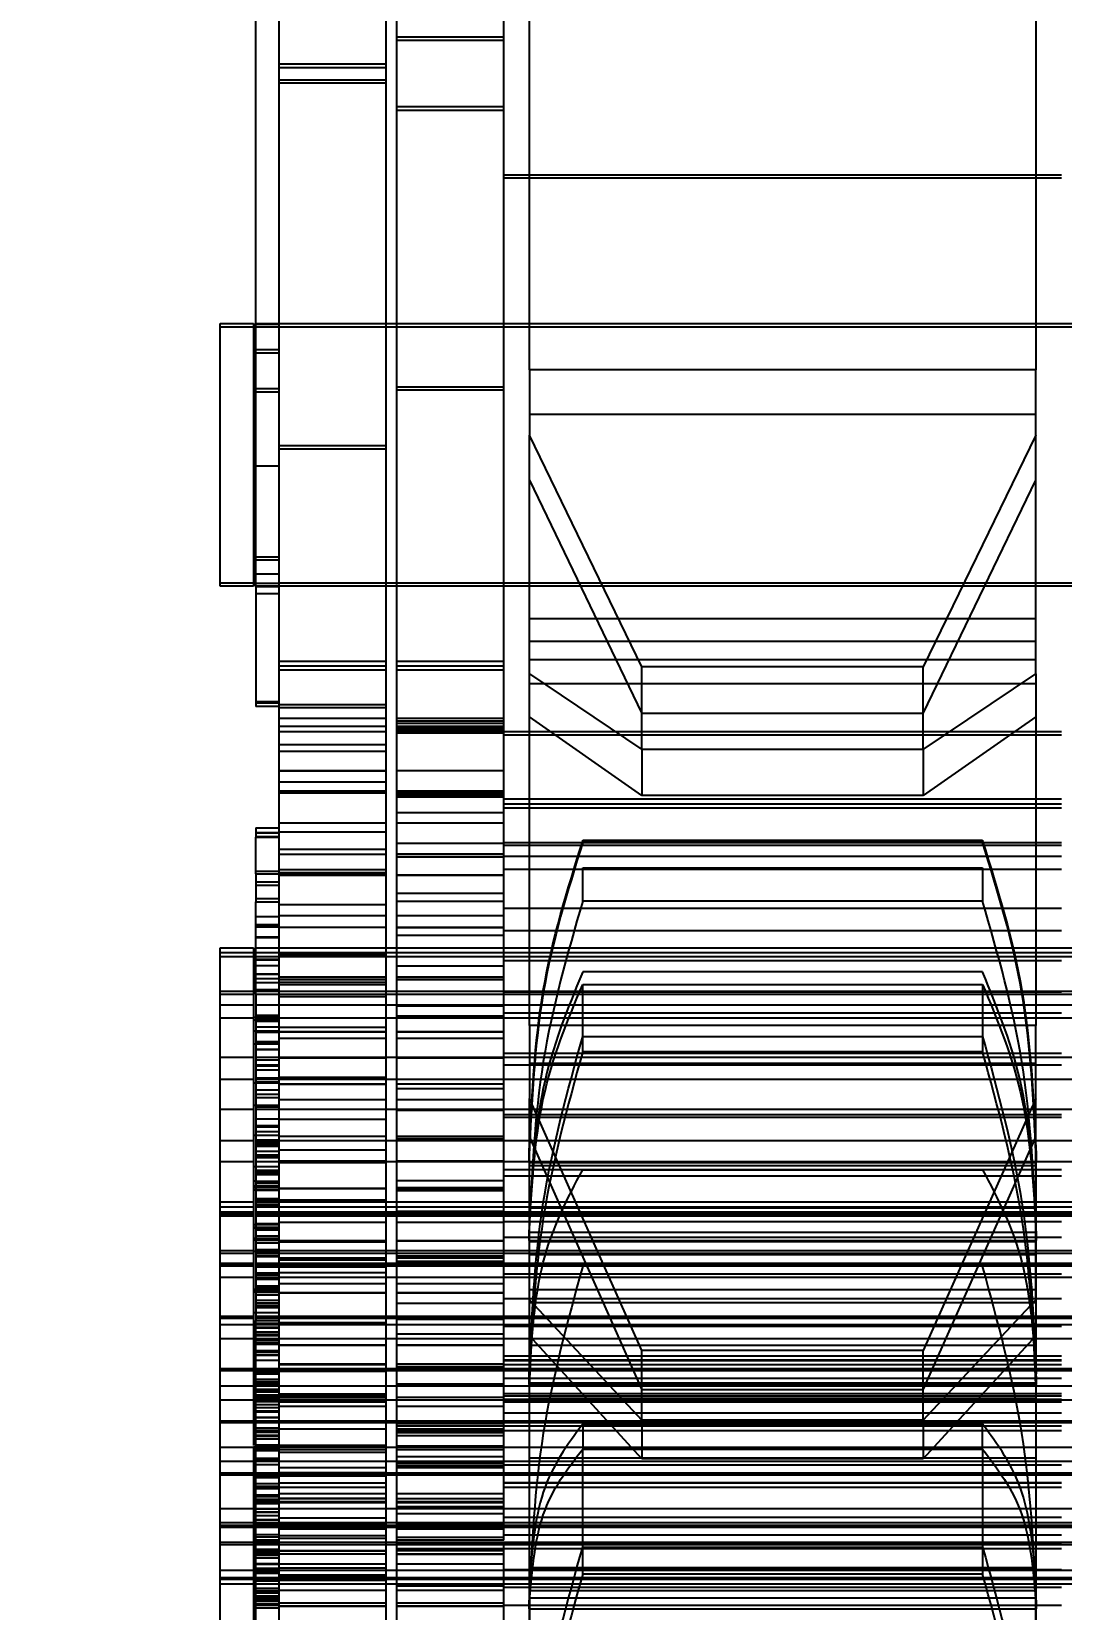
# Model space of a CAD drawing. Header units: metres. Extents: x 0 to 63075, y 0 to 44550.
# Drawn here: x 37039.35 to 37054, y 17373.58 to 17396.01 of the extents above; entities that cross this region are included whole.
import ezdxf

# ---------------------------------------------------------------- set-up
doc = ezdxf.new("R2010")
doc.units = ezdxf.units.M
doc.header["$LTSCALE"] = 75
doc.linetypes.add('HIDDEN2', pattern=[4.7625, 3.175, -1.5875])
doc.layers.add('SDM', color=7, linetype='Continuous')
doc.layers.add('ST1', color=7, linetype='HIDDEN2')
doc.styles.add('ROMANS', font='ROMANS.SHX')
doc.dimstyles.new('75___1-75', dxfattribs={"dimscale": 75, "dimtxt": 2.5, "dimasz": 2, "dimexe": 1.5, "dimexo": 1, "dimgap": 0.5, "dimtad": 1, "dimdec": 0, "dimzin": 12, "dimtxsty": 'ROMANS', "dimcen": 0, "dimclrd": 256, "dimclre": 256, "dimclrt": 3, "dimazin": 3, "dimtfac": 1, "dimtdec": 0, "dimtmove": 0, "dimatfit": 0, "dimfxl": 1, "dimlwd": -1, "dimlwe": -1, "dimarcsym": 0})

# ---------------------------------------------------------------- blocks, each defined once
blk = doc.blocks.new('*D34')
at = {"layer": 'Defpoints', "color": 0, "transparency": 16777216}
for p in [(33418.742, 17728.439), (37150.032, 17728.439), (37007.795, 17285.374)]:
    blk.add_point(p, dxfattribs=at)
at = {"layer": 'SDM', "transparency": 16777216}
for p, q in [((33418.742, 17878.439), (33418.742, 18585.582)), ((37075.032, 17728.439), (33306.242, 17728.439)), ((33418.742, 17285.374), (33418.742, 17728.439)), ((36932.795, 17285.374), (33306.242, 17285.374)), ((33418.742, 17135.374), (33418.742, 16985.374))]:
    blk.add_line(p, q, dxfattribs=at)
for points in [[(33393.742, 17878.439), (33443.742, 17878.439), (33418.742, 17728.439)], [(33393.742, 17135.374), (33443.742, 17135.374), (33418.742, 17285.374)]]:
    blk.add_solid(points, dxfattribs=at)
at = {"layer": 'SDM', "color": 3, "transparency": 16777216, "insert": (33287.492, 18307.01), "char_height": 187.5, "attachment_point": 5, "rotation": 90, "style": 'ROMANS'}
blk.add_mtext('443', dxfattribs=at)
blk = doc.blocks.new('A$C542b401d')
at = {"layer": 'ST1'}
for p, q in [((308.637, 1455.363), (308.637, 1466.595)), ((310.157, 1455.363), (310.157, 1466.595)), ((306.965, 1454.755), (306.965, 1461.839)), ((308.485, 1454.755), (308.485, 1461.839)), ((310.489, 1447.984), (310.489, 1458.825)), ((299.4, 1457.101), (299.4, 1451.067)), ((306.6, 1451.067), (306.6, 1457.101)), ((308.485, 1455.799), (306.965, 1455.799)), ((308.485, 1455.754), (306.965, 1455.754)), ((310.157, 1455.415), (308.637, 1455.415)), ((310.157, 1455.363), (308.637, 1455.363)), ((308.637, 1449.942), (308.637, 1455.363)), ((310.157, 1449.942), (310.157, 1455.363)), ((310.157, 1455.189), (308.637, 1455.189)), ((310.157, 1455.146), (308.637, 1455.146)), ((306.965, 1454.806), (308.485, 1454.806)), ((306.965, 1444.14), (306.965, 1454.755)), ((306.965, 1454.755), (308.485, 1454.755)), ((308.485, 1444.14), (308.485, 1454.755)), ((306.965, 1453.839), (299.035, 1453.839)), ((306.965, 1453.794), (299.035, 1453.794)), ((310.489, 1451.726), (310.157, 1451.726)), ((310.157, 1451.724), (295.658, 1451.724)), ((310.157, 1451.679), (295.658, 1451.679)), ((306.965, 1451.724), (299.035, 1451.724)), ((306.965, 1451.679), (299.035, 1451.679)), ((308.485, 1451.724), (306.965, 1451.724)), ((308.485, 1451.679), (306.965, 1451.679)), ((310.489, 1451.724), (308.637, 1451.724)), ((310.489, 1451.679), (308.637, 1451.679)), ((310.489, 1451.722), (310.157, 1451.722)), ((310.489, 1451.684), (310.157, 1451.684)), ((310.489, 1451.677), (310.157, 1451.677)), ((310.526, 1451.724), (310.526, 1451.679)), ((311, 1451.724), (310.526, 1451.724)), ((310.526, 1451.679), (310.526, 1447.989)), ((311, 1451.679), (310.526, 1451.679)), ((311, 1451.679), (311, 1451.724)), ((311, 1451.409), (311, 1451.679)), ((310.526, 1451.355), (310.157, 1451.355)), ((310.526, 1451.31), (310.157, 1451.31)), ((311, 1447.989), (311, 1451.409)), ((299.4, 1451.067), (306.6, 1451.067)), ((299.4, 1450.138), (299.4, 1451.067)), ((306.6, 1451.067), (306.6, 1450.138)), ((308.485, 1450.825), (306.965, 1450.825)), ((308.485, 1450.784), (306.965, 1450.784)), ((310.489, 1450.801), (310.157, 1450.801)), ((310.489, 1450.755), (310.157, 1450.755)), ((299.4, 1450.433), (306.6, 1450.433)), ((299.4, 1450.138), (301, 1446.845)), ((299.4, 1446.744), (299.4, 1450.138)), ((305, 1446.845), (306.6, 1450.138)), ((306.6, 1446.744), (306.6, 1450.138)), ((310.157, 1449.992), (308.637, 1449.992)), ((310.157, 1449.942), (308.637, 1449.942)), ((308.637, 1443.914), (308.637, 1449.942)), ((310.157, 1443.914), (310.157, 1449.942)), ((301, 1446.182), (299.4, 1449.496)), ((306.6, 1449.496), (305, 1446.182)), ((310.489, 1449.701), (310.157, 1449.701)), ((310.157, 1448.403), (310.526, 1448.403)), ((310.157, 1448.358), (310.526, 1448.358)), ((310.489, 1448.165), (310.157, 1448.165)), ((295.658, 1448.034), (310.157, 1448.034)), ((295.658, 1447.989), (310.157, 1447.989)), ((299.035, 1448.034), (306.965, 1448.034)), ((299.035, 1447.989), (306.965, 1447.989)), ((306.965, 1448.034), (308.485, 1448.034)), ((306.965, 1447.989), (308.485, 1447.989)), ((308.637, 1448.034), (310.157, 1448.034)), ((308.637, 1447.989), (310.489, 1447.989)), ((310.489, 1448.031), (310.157, 1448.031)), ((310.489, 1447.984), (310.157, 1447.984)), ((310.489, 1447.984), (310.489, 1446.282)), ((310.526, 1448.034), (311, 1448.034)), ((310.526, 1447.989), (311, 1447.989)), ((310.489, 1447.887), (310.157, 1447.887)), ((306.6, 1447.529), (299.4, 1447.529)), ((299.4, 1447.203), (306.6, 1447.203)), ((306.6, 1446.948), (299.4, 1446.948)), ((301, 1445.667), (301, 1446.845)), ((301, 1446.845), (305, 1446.845)), ((305, 1445.667), (305, 1446.845)), ((308.485, 1446.925), (306.965, 1446.925)), ((308.485, 1446.856), (306.965, 1446.856)), ((308.485, 1446.799), (306.965, 1446.799)), ((310.157, 1446.925), (308.637, 1446.925)), ((310.157, 1446.856), (308.637, 1446.856)), ((310.157, 1446.799), (308.637, 1446.799)), ((301, 1445.667), (299.4, 1446.744)), ((299.4, 1446.744), (299.4, 1441.742)), ((299.4, 1446.603), (306.6, 1446.603)), ((306.6, 1446.744), (305, 1445.667)), ((306.6, 1441.742), (306.6, 1446.744)), ((310.489, 1446.352), (310.157, 1446.352)), ((299.4, 1446.133), (301, 1445.014)), ((301, 1446.182), (305, 1446.182)), ((305, 1445.014), (306.6, 1446.133)), ((310.157, 1446.306), (308.637, 1446.306)), ((310.157, 1446.267), (308.637, 1446.267)), ((310.157, 1446.327), (310.489, 1446.327)), ((310.157, 1446.282), (310.489, 1446.282)), ((299.035, 1445.919), (306.965, 1445.919)), ((308.485, 1446.113), (306.965, 1446.113)), ((308.485, 1446.078), (306.965, 1446.078)), ((308.485, 1446.041), (306.965, 1446.041)), ((308.485, 1446.002), (306.965, 1446.002)), ((308.485, 1445.984), (306.965, 1445.984)), ((308.485, 1445.97), (306.965, 1445.97)), ((308.485, 1445.95), (306.965, 1445.95)), ((308.485, 1445.926), (306.965, 1445.926)), ((308.485, 1445.906), (306.965, 1445.906)), ((310.157, 1446.113), (308.637, 1446.113)), ((310.157, 1446.002), (308.637, 1446.002)), ((310.157, 1445.926), (308.637, 1445.926)), ((299.035, 1445.874), (306.965, 1445.874)), ((310.157, 1445.738), (308.637, 1445.738)), ((301, 1445.667), (305, 1445.667)), ((301, 1445.667), (301, 1445.014)), ((305, 1445.667), (305, 1445.014)), ((310.157, 1445.645), (308.637, 1445.645)), ((308.485, 1445.371), (306.965, 1445.371)), ((310.157, 1445.371), (308.637, 1445.371)), ((310.157, 1445.367), (308.637, 1445.367)), ((301, 1445.014), (305, 1445.014)), ((306.965, 1445.078), (308.485, 1445.078)), ((308.485, 1445.054), (306.965, 1445.054)), ((306.965, 1445.043), (308.485, 1445.043)), ((306.965, 1445.014), (308.485, 1445.014)), ((308.485, 1444.996), (306.965, 1444.996)), ((310.157, 1445.209), (308.637, 1445.209)), ((308.637, 1445.078), (310.157, 1445.078)), ((310.157, 1445.054), (308.637, 1445.054)), ((306.965, 1444.965), (299.035, 1444.965)), ((306.965, 1444.896), (299.035, 1444.896)), ((306.965, 1444.839), (299.035, 1444.839)), ((308.485, 1444.773), (306.965, 1444.773)), ((308.485, 1444.628), (306.965, 1444.628)), ((308.485, 1444.624), (306.965, 1444.624)), ((310.157, 1444.628), (308.637, 1444.628)), ((308.637, 1444.621), (310.157, 1444.621)), ((310.489, 1444.557), (310.157, 1444.557)), ((310.489, 1444.557), (310.489, 1444.431)), ((306.965, 1444.346), (299.035, 1444.346)), ((300.157, 1444.38), (300.157, 1444.345)), ((305.843, 1444.38), (300.157, 1444.38)), ((305.843, 1444.365), (300.157, 1444.365)), ((300.157, 1444.345), (305.843, 1444.345)), ((305.843, 1444.345), (305.843, 1444.38)), ((308.485, 1444.337), (306.965, 1444.337)), ((308.637, 1444.492), (310.157, 1444.492)), ((310.489, 1444.488), (310.157, 1444.488)), ((310.489, 1444.482), (310.157, 1444.482)), ((310.489, 1444.431), (310.157, 1444.431)), ((310.489, 1444.422), (310.157, 1444.422)), ((310.489, 1444.431), (310.489, 1444.422)), ((310.489, 1443.899), (310.489, 1444.422)), ((306.965, 1444.307), (299.035, 1444.307)), ((306.965, 1444.153), (299.035, 1444.153)), ((308.485, 1444.186), (306.965, 1444.186)), ((308.485, 1444.182), (306.965, 1444.182)), ((308.485, 1444.14), (306.965, 1444.14)), ((306.965, 1439.397), (306.965, 1444.14)), ((308.485, 1439.397), (308.485, 1444.14)), ((310.157, 1444.253), (308.637, 1444.253)), ((310.157, 1444.182), (308.637, 1444.182)), ((306.965, 1443.966), (299.035, 1443.966)), ((300.157, 1443.988), (300.157, 1443.512)), ((305.843, 1443.988), (300.157, 1443.988)), ((305.843, 1443.512), (305.843, 1443.988)), ((308.485, 1443.886), (306.965, 1443.886)), ((306.965, 1443.878), (308.485, 1443.878)), ((308.637, 1434.456), (308.637, 1443.959)), ((308.637, 1443.959), (310.157, 1443.959)), ((308.637, 1443.914), (310.157, 1443.914)), ((310.157, 1443.901), (308.637, 1443.901)), ((310.157, 1443.886), (308.637, 1443.886)), ((310.157, 1443.882), (308.637, 1443.882)), ((310.157, 1434.456), (310.157, 1443.959)), ((310.489, 1443.938), (310.157, 1443.938)), ((310.489, 1443.899), (310.157, 1443.899)), ((310.489, 1443.899), (310.489, 1443.501)), ((310.157, 1443.78), (310.489, 1443.78)), ((310.489, 1443.739), (310.157, 1443.739)), ((300.157, 1443.512), (305.843, 1443.512)), ((306.965, 1443.62), (308.485, 1443.62)), ((308.485, 1443.511), (306.965, 1443.511)), ((310.157, 1443.465), (308.637, 1443.465)), ((310.489, 1443.55), (310.157, 1443.55)), ((310.489, 1443.501), (310.157, 1443.501)), ((310.489, 1442.192), (310.489, 1443.501)), ((306.965, 1443.411), (299.035, 1443.411)), ((308.485, 1443.31), (306.965, 1443.31)), ((310.157, 1443.31), (308.637, 1443.31)), ((310.157, 1443.289), (310.489, 1443.289)), ((306.965, 1443.094), (299.035, 1443.094)), ((308.485, 1443.143), (306.965, 1443.143)), ((308.485, 1443.139), (306.965, 1443.139)), ((308.485, 1443.029), (306.965, 1443.029)), ((310.157, 1443.143), (308.637, 1443.143)), ((308.637, 1443.136), (310.157, 1443.136)), ((310.489, 1443.181), (310.157, 1443.181)), ((310.157, 1443.148), (310.489, 1443.148)), ((310.489, 1443.145), (310.157, 1443.145)), ((310.489, 1443.003), (310.157, 1443.003)), ((310.489, 1442.997), (310.157, 1442.997)), ((310.157, 1442.85), (295.658, 1442.85)), ((310.157, 1442.781), (295.658, 1442.781)), ((306.965, 1442.85), (299.035, 1442.85)), ((306.965, 1442.781), (299.035, 1442.781)), ((308.485, 1442.85), (306.965, 1442.85)), ((308.485, 1442.781), (306.965, 1442.781)), ((310.489, 1442.85), (308.637, 1442.85)), ((310.489, 1442.781), (308.637, 1442.781)), ((310.157, 1442.768), (308.637, 1442.768)), ((310.526, 1442.85), (310.526, 1442.724)), ((311, 1442.85), (310.526, 1442.85)), ((311, 1442.781), (310.526, 1442.781)), ((311, 1442.724), (311, 1442.85)), ((310.157, 1442.724), (295.658, 1442.724)), ((306.965, 1442.724), (299.035, 1442.724)), ((306.965, 1442.668), (299.035, 1442.668)), ((308.485, 1442.724), (306.965, 1442.724)), ((308.485, 1442.593), (306.965, 1442.593)), ((308.637, 1442.748), (310.157, 1442.748)), ((310.489, 1442.724), (308.637, 1442.724)), ((310.489, 1442.686), (310.157, 1442.686)), ((310.489, 1442.678), (310.157, 1442.678)), ((310.489, 1442.598), (310.157, 1442.598)), ((310.526, 1442.724), (310.526, 1442.192)), ((311, 1442.724), (310.526, 1442.724)), ((311, 1442.192), (311, 1442.724)), ((300.157, 1442.507), (305.843, 1442.507)), ((300.157, 1442.328), (300.157, 1441.371)), ((305.843, 1442.328), (300.157, 1442.328)), ((305.843, 1441.371), (305.843, 1442.328)), ((308.485, 1442.438), (306.965, 1442.438)), ((308.485, 1442.401), (306.965, 1442.401)), ((306.965, 1442.393), (308.485, 1442.393)), ((310.157, 1442.438), (308.637, 1442.438)), ((310.157, 1442.401), (308.637, 1442.401)), ((310.157, 1442.397), (308.637, 1442.397)), ((310.157, 1442.36), (308.637, 1442.36)), ((310.157, 1442.326), (308.637, 1442.326)), ((310.489, 1442.481), (310.157, 1442.481)), ((310.489, 1442.474), (310.157, 1442.474)), ((310.526, 1442.412), (310.157, 1442.412)), ((310.526, 1442.355), (310.157, 1442.355)), ((310.526, 1442.481), (310.489, 1442.481)), ((310.157, 1442.231), (295.658, 1442.231)), ((310.157, 1442.192), (295.658, 1442.192)), ((306.965, 1442.231), (299.035, 1442.231)), ((306.965, 1442.222), (299.035, 1442.222)), ((306.965, 1442.192), (299.035, 1442.192)), ((308.485, 1442.231), (306.965, 1442.231)), ((308.485, 1442.192), (306.965, 1442.192)), ((310.489, 1442.231), (308.637, 1442.231)), ((310.157, 1442.192), (308.637, 1442.192)), ((310.157, 1442.157), (308.637, 1442.157)), ((310.489, 1442.254), (310.157, 1442.254)), ((310.489, 1442.192), (310.157, 1442.192)), ((310.489, 1442.192), (310.489, 1441.171)), ((311, 1442.231), (310.526, 1442.231)), ((310.526, 1442.192), (310.526, 1438.502)), ((311, 1442.192), (310.526, 1442.192)), ((311, 1441.484), (311, 1442.192)), ((310.157, 1442.038), (295.658, 1442.038)), ((306.965, 1442.038), (299.035, 1442.038)), ((306.965, 1441.926), (299.035, 1441.926)), ((308.485, 1442.038), (306.965, 1442.038)), ((308.485, 1442.026), (306.965, 1442.026)), ((306.965, 1441.876), (308.485, 1441.876)), ((310.489, 1442.038), (308.637, 1442.038)), ((310.489, 1441.89), (310.157, 1441.89)), ((310.526, 1441.862), (310.157, 1441.862)), ((311, 1442.038), (310.526, 1442.038)), ((310.157, 1441.851), (295.658, 1441.851)), ((306.965, 1441.851), (299.035, 1441.851)), ((299.4, 1441.742), (306.6, 1441.742)), ((299.4, 1440.704), (299.4, 1441.742)), ((306.6, 1441.742), (306.6, 1440.704)), ((308.485, 1441.851), (306.965, 1441.851)), ((308.485, 1441.658), (306.965, 1441.658)), ((308.485, 1441.654), (306.965, 1441.654)), ((310.489, 1441.851), (308.637, 1441.851)), ((310.157, 1441.721), (308.637, 1441.721)), ((310.157, 1441.658), (308.637, 1441.658)), ((308.637, 1441.651), (310.157, 1441.651)), ((310.526, 1441.823), (310.157, 1441.823)), ((310.489, 1441.806), (310.157, 1441.806)), ((310.157, 1441.804), (310.489, 1441.804)), ((310.489, 1441.724), (310.157, 1441.724)), ((310.526, 1441.669), (310.157, 1441.669)), ((310.489, 1441.65), (310.157, 1441.65)), ((311, 1441.851), (310.526, 1441.851)), ((305.843, 1441.587), (300.157, 1441.587)), ((308.485, 1441.566), (306.965, 1441.566)), ((310.157, 1441.566), (308.637, 1441.566)), ((310.489, 1441.518), (310.157, 1441.518)), ((310.489, 1441.512), (310.157, 1441.512)), ((310.526, 1441.482), (310.157, 1441.482)), ((311, 1438.502), (311, 1441.484)), ((310.157, 1441.296), (295.658, 1441.296)), ((306.965, 1441.35), (299.035, 1441.35)), ((306.965, 1441.296), (299.035, 1441.296)), ((306.965, 1441.183), (299.035, 1441.183)), ((299.4, 1441.202), (306.6, 1441.202)), ((300.157, 1441.371), (305.843, 1441.371)), ((308.485, 1441.296), (306.965, 1441.296)), ((308.485, 1441.285), (306.965, 1441.285)), ((310.489, 1441.296), (308.637, 1441.296)), ((310.157, 1441.283), (308.637, 1441.283)), ((310.157, 1441.404), (310.489, 1441.404)), ((310.489, 1441.403), (310.157, 1441.403)), ((310.489, 1441.257), (310.157, 1441.257)), ((310.157, 1441.182), (310.489, 1441.182)), ((311, 1441.296), (310.526, 1441.296)), ((310.157, 1440.979), (295.658, 1440.979)), ((306.965, 1440.979), (299.035, 1440.979)), ((308.485, 1440.979), (306.965, 1440.979)), ((308.637, 1441.004), (310.157, 1441.004)), ((310.489, 1440.979), (308.637, 1440.979)), ((310.489, 1441.176), (310.157, 1441.176)), ((310.489, 1441.171), (310.157, 1441.171)), ((310.489, 1441.113), (310.157, 1441.113)), ((310.489, 1441), (310.157, 1441)), ((310.489, 1440.989), (310.157, 1440.989)), ((310.489, 1441.176), (310.489, 1437.55)), ((311, 1440.979), (310.526, 1440.979)), ((308.485, 1440.916), (306.965, 1440.916)), ((306.965, 1440.908), (308.485, 1440.908)), ((308.485, 1440.849), (306.965, 1440.849)), ((310.157, 1440.916), (308.637, 1440.916)), ((310.157, 1440.912), (308.637, 1440.912)), ((310.489, 1440.942), (310.157, 1440.942)), ((310.489, 1440.934), (310.157, 1440.934)), ((310.526, 1440.927), (310.157, 1440.927)), ((310.489, 1440.828), (310.157, 1440.828)), ((310.489, 1440.769), (310.157, 1440.769)), ((310.157, 1440.553), (295.658, 1440.553)), ((306.965, 1440.553), (299.035, 1440.553)), ((299.4, 1440.704), (301, 1437.125)), ((299.4, 1437.843), (299.4, 1440.704)), ((305, 1437.125), (306.6, 1440.704)), ((306.6, 1437.843), (306.6, 1440.704)), ((308.485, 1440.694), (306.965, 1440.694)), ((308.485, 1440.553), (306.965, 1440.553)), ((308.485, 1440.541), (306.965, 1440.541)), ((310.157, 1440.694), (308.637, 1440.694)), ((310.489, 1440.553), (308.637, 1440.553)), ((310.157, 1440.714), (310.489, 1440.714)), ((310.526, 1440.61), (310.157, 1440.61)), ((310.157, 1440.581), (310.489, 1440.581)), ((311, 1440.553), (310.526, 1440.553)), ((306.965, 1440.478), (299.035, 1440.478)), ((306.965, 1440.441), (299.035, 1440.441)), ((310.157, 1440.413), (308.637, 1440.413)), ((310.489, 1440.415), (310.157, 1440.415)), ((310.157, 1440.319), (310.489, 1440.319)), ((310.489, 1440.304), (310.157, 1440.304)), ((310.157, 1440.107), (295.658, 1440.107)), ((306.965, 1440.107), (299.035, 1440.107)), ((301, 1436.565), (299.4, 1440.158)), ((306.6, 1440.158), (305, 1436.565)), ((308.485, 1440.173), (306.965, 1440.173)), ((308.485, 1440.169), (306.965, 1440.169)), ((306.965, 1440.132), (308.485, 1440.132)), ((308.485, 1440.107), (306.965, 1440.107)), ((310.157, 1440.173), (308.637, 1440.173)), ((308.637, 1440.166), (310.157, 1440.166)), ((310.489, 1440.107), (308.637, 1440.107)), ((310.489, 1440.239), (310.157, 1440.239)), ((310.526, 1440.184), (310.157, 1440.184)), ((310.489, 1440.12), (310.157, 1440.12)), ((310.489, 1440.083), (310.157, 1440.083)), ((310.489, 1440.062), (310.157, 1440.062)), ((311, 1440.107), (310.526, 1440.107)), ((299.395, 1439.883), (299.395, 1440.047)), ((299.395, 1439.929), (299.395, 1439.802)), ((299.395, 1439.917), (299.395, 1439.798)), ((299.395, 1439.798), (299.395, 1439.917)), ((299.395, 1439.756), (299.395, 1439.883)), ((306.605, 1440.047), (306.605, 1439.883)), ((306.605, 1439.802), (306.605, 1439.929)), ((306.605, 1439.798), (306.605, 1439.917)), ((306.605, 1439.917), (306.605, 1439.798)), ((306.605, 1439.883), (306.605, 1439.756)), ((310.157, 1439.977), (308.637, 1439.977)), ((310.489, 1440.046), (310.157, 1440.046)), ((310.489, 1440.033), (310.157, 1440.033)), ((310.489, 1440.027), (310.157, 1440.027)), ((310.489, 1439.958), (310.157, 1439.958)), ((310.489, 1439.906), (310.157, 1439.906)), ((310.489, 1439.885), (310.157, 1439.885)), ((310.489, 1439.867), (310.157, 1439.867)), ((310.157, 1439.811), (295.658, 1439.811)), ((306.965, 1439.811), (299.035, 1439.811)), ((306.965, 1439.698), (299.035, 1439.698)), ((306.605, 1439.802), (299.395, 1439.802)), ((306.605, 1439.798), (299.395, 1439.798)), ((306.605, 1439.756), (299.395, 1439.756)), ((299.395, 1438.818), (299.395, 1439.756)), ((305.843, 1439.694), (300.157, 1439.694)), ((306.605, 1439.756), (306.605, 1438.783)), ((308.485, 1439.822), (306.965, 1439.822)), ((308.485, 1439.811), (306.965, 1439.811)), ((310.157, 1439.822), (308.637, 1439.822)), ((310.489, 1439.811), (308.637, 1439.811)), ((310.157, 1439.798), (308.637, 1439.798)), ((310.526, 1439.738), (310.157, 1439.738)), ((310.489, 1439.686), (310.157, 1439.686)), ((310.157, 1439.66), (310.489, 1439.66)), ((310.489, 1439.659), (310.157, 1439.659)), ((310.489, 1439.651), (310.157, 1439.651)), ((310.489, 1439.628), (310.157, 1439.628)), ((311, 1439.811), (310.526, 1439.811)), ((306.965, 1439.606), (299.035, 1439.606)), ((308.485, 1439.541), (306.965, 1439.541)), ((308.485, 1439.44), (306.965, 1439.44)), ((308.485, 1439.431), (306.965, 1439.431)), ((306.965, 1439.423), (308.485, 1439.423)), ((308.485, 1439.397), (306.965, 1439.397)), ((306.965, 1434.427), (306.965, 1439.397)), ((308.485, 1434.427), (308.485, 1439.397)), ((310.157, 1439.431), (308.637, 1439.431)), ((310.157, 1439.427), (308.637, 1439.427)), ((310.489, 1439.529), (310.157, 1439.529)), ((310.489, 1439.527), (310.157, 1439.527)), ((310.489, 1439.513), (310.157, 1439.513)), ((310.489, 1439.504), (310.157, 1439.504)), ((310.157, 1439.46), (310.526, 1439.46)), ((310.526, 1439.442), (310.157, 1439.442)), ((310.489, 1439.405), (310.157, 1439.405)), ((310.157, 1439.403), (310.526, 1439.403)), ((310.489, 1439.529), (310.526, 1439.529)), ((310.157, 1439.235), (295.658, 1439.235)), ((306.965, 1439.235), (299.035, 1439.235)), ((308.485, 1439.235), (306.965, 1439.235)), ((308.637, 1439.259), (310.157, 1439.259)), ((310.489, 1439.235), (308.637, 1439.235)), ((310.489, 1439.284), (310.157, 1439.284)), ((310.489, 1439.256), (310.157, 1439.256)), ((310.489, 1439.235), (310.157, 1439.235)), ((310.157, 1439.229), (310.489, 1439.229)), ((310.489, 1439.198), (310.157, 1439.198)), ((310.489, 1439.19), (310.157, 1439.19)), ((311, 1439.235), (310.526, 1439.235)), ((295.658, 1439.16), (310.157, 1439.16)), ((295.658, 1439.091), (310.157, 1439.091)), ((310.157, 1439.068), (295.658, 1439.068)), ((295.658, 1439.034), (310.157, 1439.034)), ((299.035, 1439.16), (306.965, 1439.16)), ((299.035, 1439.091), (306.965, 1439.091)), ((306.965, 1439.068), (299.035, 1439.068)), ((299.035, 1439.034), (306.965, 1439.034)), ((306.965, 1438.956), (299.035, 1438.956)), ((306.6, 1439.152), (299.4, 1439.152)), ((306.965, 1439.16), (308.485, 1439.16)), ((308.485, 1439.104), (306.965, 1439.104)), ((306.965, 1439.091), (308.485, 1439.091)), ((308.485, 1439.068), (306.965, 1439.068)), ((308.485, 1439.056), (306.965, 1439.056)), ((306.965, 1439.034), (308.485, 1439.034)), ((308.485, 1438.95), (306.965, 1438.95)), ((308.637, 1439.16), (310.489, 1439.16)), ((308.637, 1439.091), (310.489, 1439.091)), ((310.489, 1439.068), (308.637, 1439.068)), ((308.637, 1439.034), (310.489, 1439.034)), ((310.157, 1438.95), (308.637, 1438.95)), ((310.526, 1439.16), (311, 1439.16)), ((310.526, 1439.091), (311, 1439.091)), ((311, 1439.068), (310.526, 1439.068)), ((310.526, 1439.034), (311, 1439.034)), ((306.965, 1438.734), (299.035, 1438.734)), ((299.395, 1438.689), (299.395, 1438.818)), ((299.395, 1438.818), (299.395, 1438.689)), ((306.605, 1438.806), (299.395, 1438.806)), ((299.395, 1436.575), (299.395, 1438.783)), ((306.605, 1438.818), (306.605, 1438.689)), ((306.605, 1438.689), (306.605, 1438.818)), ((306.605, 1438.783), (306.605, 1436.575)), ((310.489, 1438.93), (310.157, 1438.93)), ((310.157, 1438.91), (310.526, 1438.91)), ((310.157, 1438.871), (310.526, 1438.871)), ((310.526, 1438.866), (310.157, 1438.866)), ((310.157, 1438.837), (310.489, 1438.837)), ((310.157, 1438.834), (310.489, 1438.834)), ((310.489, 1438.754), (310.157, 1438.754)), ((310.157, 1438.717), (310.526, 1438.717)), ((295.658, 1438.541), (310.157, 1438.541)), ((295.658, 1438.502), (310.157, 1438.502)), ((299.035, 1438.541), (306.965, 1438.541)), ((299.035, 1438.502), (306.965, 1438.502)), ((306.605, 1438.689), (299.395, 1438.689)), ((306.605, 1438.674), (299.395, 1438.674)), ((306.6, 1438.68), (299.4, 1438.68)), ((308.485, 1438.688), (306.965, 1438.688)), ((308.485, 1438.684), (306.965, 1438.684)), ((306.965, 1438.541), (308.485, 1438.541)), ((306.965, 1438.502), (308.485, 1438.502)), ((310.157, 1438.688), (308.637, 1438.688)), ((308.637, 1438.681), (310.157, 1438.681)), ((310.157, 1438.668), (308.637, 1438.668)), ((308.637, 1438.541), (310.489, 1438.541)), ((308.637, 1438.502), (310.489, 1438.502)), ((310.526, 1438.699), (310.157, 1438.699)), ((310.489, 1438.691), (310.157, 1438.691)), ((310.489, 1438.653), (310.157, 1438.653)), ((310.489, 1438.559), (310.157, 1438.559)), ((310.489, 1438.548), (310.157, 1438.548)), ((310.489, 1438.542), (310.157, 1438.542)), ((310.157, 1438.53), (310.526, 1438.53)), ((310.526, 1438.541), (311, 1438.541)), ((310.526, 1438.502), (310.526, 1438.363)), ((310.526, 1438.502), (311, 1438.502)), ((311, 1438.363), (311, 1438.502)), ((310.157, 1438.363), (295.658, 1438.363)), ((295.658, 1438.348), (310.157, 1438.348)), ((310.157, 1438.326), (295.658, 1438.326)), ((306.965, 1438.363), (299.035, 1438.363)), ((299.035, 1438.348), (306.965, 1438.348)), ((306.965, 1438.326), (299.035, 1438.326)), ((299.4, 1438.484), (306.6, 1438.484)), ((300.157, 1438.323), (305.843, 1438.323)), ((308.485, 1438.471), (306.965, 1438.471)), ((308.485, 1438.441), (306.965, 1438.441)), ((306.965, 1438.387), (308.485, 1438.387)), ((308.485, 1438.363), (306.965, 1438.363)), ((306.965, 1438.348), (308.485, 1438.348)), ((308.485, 1438.326), (306.965, 1438.326)), ((310.157, 1438.443), (308.637, 1438.443)), ((310.157, 1438.413), (308.637, 1438.413)), ((310.489, 1438.363), (308.637, 1438.363)), ((308.637, 1438.348), (310.489, 1438.348)), ((310.489, 1438.326), (308.637, 1438.326)), ((310.157, 1438.313), (308.637, 1438.313)), ((310.489, 1438.473), (310.157, 1438.473)), ((310.489, 1438.458), (310.157, 1438.458)), ((310.489, 1438.317), (310.157, 1438.317)), ((310.489, 1438.312), (310.157, 1438.312)), ((310.526, 1438.363), (310.526, 1437.491)), ((311, 1438.363), (310.526, 1438.363)), ((310.526, 1438.348), (311, 1438.348)), ((311, 1438.326), (310.526, 1438.326)), ((311, 1437.491), (311, 1438.363)), ((295.658, 1438.161), (310.157, 1438.161)), ((306.965, 1438.213), (299.035, 1438.213)), ((299.035, 1438.161), (306.965, 1438.161)), ((306.965, 1438.161), (308.485, 1438.161)), ((308.485, 1438.077), (306.965, 1438.077)), ((310.157, 1438.232), (308.637, 1438.232)), ((308.637, 1438.161), (310.489, 1438.161)), ((310.157, 1438.077), (308.637, 1438.077)), ((310.489, 1438.23), (310.157, 1438.23)), ((310.489, 1438.201), (310.157, 1438.201)), ((310.489, 1438.166), (310.157, 1438.166)), ((310.489, 1438.162), (310.157, 1438.162)), ((310.489, 1438.143), (310.157, 1438.143)), ((310.489, 1438.14), (310.157, 1438.14)), ((310.489, 1438.042), (310.157, 1438.042)), ((310.526, 1438.161), (311, 1438.161)), ((306.965, 1437.862), (299.035, 1437.862)), ((299.4, 1437.986), (306.6, 1437.986)), ((301, 1436.132), (299.4, 1437.843)), ((299.4, 1437.843), (299.4, 1434.033)), ((306.6, 1437.843), (305, 1436.132)), ((306.6, 1434.033), (306.6, 1437.843)), ((308.485, 1437.946), (306.965, 1437.946)), ((306.965, 1437.938), (308.485, 1437.938)), ((310.157, 1437.946), (308.637, 1437.946)), ((310.157, 1437.942), (308.637, 1437.942)), ((310.489, 1438.019), (310.157, 1438.019)), ((310.526, 1437.994), (310.157, 1437.994)), ((310.157, 1437.975), (310.526, 1437.975)), ((310.526, 1437.957), (310.157, 1437.957)), ((310.489, 1437.92), (310.157, 1437.92)), ((310.157, 1437.916), (310.489, 1437.916)), ((310.489, 1437.915), (310.157, 1437.915)), ((310.489, 1437.84), (310.157, 1437.84)), ((295.658, 1437.606), (310.157, 1437.606)), ((299.035, 1437.606), (306.965, 1437.606)), ((299.395, 1437.799), (306.605, 1437.799)), ((308.485, 1437.796), (306.965, 1437.796)), ((306.965, 1437.606), (308.485, 1437.606)), ((308.637, 1437.606), (310.489, 1437.606)), ((310.489, 1437.799), (310.157, 1437.799)), ((310.489, 1437.769), (310.157, 1437.769)), ((310.157, 1437.744), (310.489, 1437.744)), ((310.489, 1437.737), (310.157, 1437.737)), ((310.157, 1437.658), (310.526, 1437.658)), ((310.526, 1437.606), (311, 1437.606)), ((310.157, 1437.583), (295.658, 1437.583)), ((310.157, 1437.491), (295.658, 1437.491)), ((306.965, 1437.583), (299.035, 1437.583)), ((306.965, 1437.491), (299.035, 1437.491)), ((306.965, 1437.471), (299.035, 1437.471)), ((308.485, 1437.583), (306.965, 1437.583)), ((308.485, 1437.571), (306.965, 1437.571)), ((308.485, 1437.491), (306.965, 1437.491)), ((310.489, 1437.583), (308.637, 1437.583)), ((308.637, 1437.515), (310.157, 1437.515)), ((310.489, 1437.491), (308.637, 1437.491)), ((310.489, 1437.59), (310.157, 1437.59)), ((310.489, 1437.55), (310.157, 1437.55)), ((310.489, 1437.512), (310.157, 1437.512)), ((310.489, 1437.491), (310.157, 1437.491)), ((310.489, 1437.454), (310.157, 1437.454)), ((310.489, 1437.453), (310.157, 1437.453)), ((310.489, 1437.445), (310.157, 1437.445)), ((310.489, 1437.445), (310.157, 1437.445)), ((310.489, 1437.39), (310.157, 1437.39)), ((310.489, 1429.724), (310.489, 1437.55)), ((311, 1437.583), (310.526, 1437.583)), ((310.526, 1437.491), (310.526, 1436.619)), ((311, 1437.491), (310.526, 1437.491)), ((311, 1436.589), (311, 1437.491)), ((295.658, 1437.289), (310.157, 1437.289)), ((299.035, 1437.289), (306.965, 1437.289)), ((299.395, 1437.288), (306.605, 1437.288)), ((299.395, 1437.196), (306.605, 1437.196)), ((299.4, 1437.334), (301, 1435.585)), ((305, 1435.585), (306.6, 1437.334)), ((308.485, 1437.36), (306.965, 1437.36)), ((306.965, 1437.289), (308.485, 1437.289)), ((308.485, 1437.205), (306.965, 1437.205)), ((308.485, 1437.203), (306.965, 1437.203)), ((308.485, 1437.199), (306.965, 1437.199)), ((308.637, 1437.289), (310.489, 1437.289)), ((310.157, 1437.205), (308.637, 1437.205)), ((310.157, 1437.203), (308.637, 1437.203)), ((308.637, 1437.196), (310.157, 1437.196)), ((310.157, 1437.349), (310.489, 1437.349)), ((310.489, 1437.335), (310.157, 1437.335)), ((310.489, 1437.269), (310.157, 1437.269)), ((310.157, 1437.232), (310.526, 1437.232)), ((310.526, 1437.214), (310.157, 1437.214)), ((310.526, 1437.289), (311, 1437.289)), ((299.035, 1437.045), (306.965, 1437.045)), ((306.965, 1436.99), (299.035, 1436.99)), ((299.035, 1436.976), (306.965, 1436.976)), ((299.035, 1436.919), (306.965, 1436.919)), ((301, 1436.132), (301, 1437.125)), ((301, 1437.125), (305, 1437.125)), ((305, 1436.132), (305, 1437.125)), ((308.485, 1436.932), (306.965, 1436.932)), ((310.157, 1436.932), (308.637, 1436.932)), ((310.157, 1436.924), (308.637, 1436.924)), ((310.526, 1437.122), (310.157, 1437.122)), ((310.157, 1437.093), (310.489, 1437.093)), ((310.489, 1437.063), (310.157, 1437.063)), ((310.489, 1437.057), (310.157, 1437.057)), ((310.489, 1436.988), (310.157, 1436.988)), ((295.658, 1436.863), (310.157, 1436.863)), ((310.157, 1436.841), (295.658, 1436.841)), ((299.035, 1436.863), (306.965, 1436.863)), ((306.965, 1436.841), (299.035, 1436.841)), ((306.965, 1436.728), (299.035, 1436.728)), ((299.395, 1436.737), (299.395, 1436.642)), ((299.395, 1436.642), (299.395, 1436.737)), ((306.605, 1436.642), (306.605, 1436.737)), ((306.605, 1436.737), (306.605, 1436.642)), ((308.485, 1436.897), (306.965, 1436.897)), ((308.485, 1436.869), (306.965, 1436.869)), ((306.965, 1436.863), (308.485, 1436.863)), ((308.485, 1436.841), (306.965, 1436.841)), ((308.637, 1436.863), (310.489, 1436.863)), ((310.489, 1436.841), (308.637, 1436.841)), ((310.157, 1436.828), (308.637, 1436.828)), ((310.489, 1436.815), (310.157, 1436.815)), ((310.157, 1436.786), (310.526, 1436.786)), ((310.489, 1436.716), (310.157, 1436.716)), ((310.489, 1436.714), (310.157, 1436.714)), ((310.526, 1436.863), (311, 1436.863)), ((311, 1436.841), (310.526, 1436.841)), ((310.157, 1436.619), (295.658, 1436.619)), ((306.965, 1436.619), (299.035, 1436.619)), ((306.965, 1436.511), (299.035, 1436.511)), ((306.965, 1436.481), (299.035, 1436.481)), ((306.605, 1436.665), (299.395, 1436.665)), ((306.605, 1436.642), (299.395, 1436.642)), ((299.395, 1436.447), (299.395, 1436.575)), ((301, 1436.565), (305, 1436.565)), ((306.605, 1436.575), (306.605, 1436.447)), ((306.965, 1436.643), (308.485, 1436.643)), ((308.485, 1436.619), (306.965, 1436.619)), ((310.489, 1436.619), (308.637, 1436.619)), ((310.157, 1436.508), (308.637, 1436.508)), ((310.157, 1436.488), (308.637, 1436.488)), ((310.489, 1436.681), (310.157, 1436.681)), ((310.489, 1436.658), (310.157, 1436.658)), ((310.489, 1436.647), (310.157, 1436.647)), ((310.157, 1436.641), (310.489, 1436.641)), ((310.489, 1436.573), (310.157, 1436.573)), ((310.489, 1436.568), (310.157, 1436.568)), ((310.489, 1436.557), (310.157, 1436.557)), ((310.489, 1436.534), (310.157, 1436.534)), ((310.157, 1436.49), (310.526, 1436.49)), ((310.526, 1436.472), (310.157, 1436.472)), ((310.526, 1436.619), (310.526, 1435.773)), ((311, 1436.619), (310.526, 1436.619)), ((311, 1435.747), (311, 1436.619)), ((295.658, 1436.417), (310.157, 1436.417)), ((299.035, 1436.426), (306.965, 1436.426)), ((299.035, 1436.417), (306.965, 1436.417)), ((299.035, 1436.387), (306.965, 1436.387)), ((306.605, 1436.447), (299.395, 1436.447)), ((299.395, 1433.528), (299.395, 1436.447)), ((306.605, 1436.447), (306.605, 1433.495)), ((308.485, 1436.461), (306.965, 1436.461)), ((306.965, 1436.453), (308.485, 1436.453)), ((306.965, 1436.417), (308.485, 1436.417)), ((308.485, 1436.333), (306.965, 1436.333)), ((310.157, 1436.461), (308.637, 1436.461)), ((310.157, 1436.457), (308.637, 1436.457)), ((308.637, 1436.417), (310.489, 1436.417)), ((310.157, 1436.393), (308.637, 1436.393)), ((310.157, 1436.333), (308.637, 1436.333)), ((310.489, 1436.463), (310.157, 1436.463)), ((310.157, 1436.454), (310.489, 1436.454)), ((310.489, 1436.435), (310.157, 1436.435)), ((310.489, 1436.417), (310.157, 1436.417)), ((310.489, 1436.396), (310.157, 1436.396)), ((310.489, 1436.355), (310.157, 1436.355)), ((310.489, 1436.314), (310.157, 1436.314)), ((310.157, 1436.259), (310.489, 1436.259)), ((310.526, 1436.25), (310.157, 1436.25)), ((310.526, 1436.417), (311, 1436.417)), ((295.658, 1436.121), (310.157, 1436.121)), ((310.157, 1436.098), (295.658, 1436.098)), ((299.035, 1436.233), (306.965, 1436.233)), ((299.035, 1436.121), (306.965, 1436.121)), ((306.965, 1436.117), (299.035, 1436.117)), ((306.965, 1436.098), (299.035, 1436.098)), ((299.035, 1436.046), (306.965, 1436.046)), ((300.157, 1436.077), (305.843, 1436.077)), ((300.157, 1435.72), (300.157, 1436.077)), ((301, 1436.132), (305, 1436.132)), ((301, 1436.132), (301, 1435.585)), ((305, 1436.132), (305, 1435.585)), ((305.843, 1436.077), (305.843, 1435.72)), ((306.965, 1436.121), (308.485, 1436.121)), ((308.485, 1436.098), (306.965, 1436.098)), ((308.485, 1436.086), (306.965, 1436.086)), ((308.485, 1436.052), (306.965, 1436.052)), ((308.637, 1436.121), (310.489, 1436.121)), ((310.489, 1436.098), (308.637, 1436.098)), ((310.157, 1436.172), (310.489, 1436.172)), ((310.489, 1436.17), (310.157, 1436.17)), ((310.489, 1436.024), (310.157, 1436.024)), ((310.526, 1436.121), (311, 1436.121)), ((311, 1436.098), (310.526, 1436.098)), ((306.965, 1435.986), (299.035, 1435.986)), ((308.485, 1436.008), (306.965, 1436.008)), ((308.485, 1435.991), (306.965, 1435.991)), ((308.485, 1435.977), (306.965, 1435.977)), ((308.485, 1435.957), (306.965, 1435.957)), ((308.485, 1435.914), (306.965, 1435.914)), ((310.157, 1436.008), (308.637, 1436.008)), ((310.489, 1435.992), (310.157, 1435.992)), ((310.489, 1435.96), (310.157, 1435.96)), ((310.157, 1435.914), (310.526, 1435.914)), ((310.489, 1435.905), (310.157, 1435.905)), ((310.157, 1435.864), (310.489, 1435.864)), ((310.157, 1435.747), (295.658, 1435.747)), ((306.965, 1435.747), (299.035, 1435.747)), ((299.395, 1435.592), (306.605, 1435.592)), ((300.157, 1435.72), (300.157, 1433.942)), ((305.843, 1435.72), (300.157, 1435.72)), ((301, 1435.585), (305, 1435.585)), ((305.843, 1433.942), (305.843, 1435.72)), ((308.485, 1435.766), (306.965, 1435.766)), ((308.485, 1435.747), (306.965, 1435.747)), ((308.485, 1435.718), (306.965, 1435.718)), ((308.485, 1435.714), (306.965, 1435.714)), ((308.485, 1435.616), (306.965, 1435.616)), ((308.637, 1435.771), (310.157, 1435.771)), ((310.157, 1435.762), (308.637, 1435.762)), ((310.489, 1435.747), (308.637, 1435.747)), ((310.157, 1435.718), (308.637, 1435.718)), ((308.637, 1435.711), (310.157, 1435.711)), ((310.157, 1435.676), (308.637, 1435.676)), ((310.489, 1435.784), (310.157, 1435.784)), ((310.489, 1435.768), (310.157, 1435.768)), ((310.489, 1435.747), (310.157, 1435.747)), ((310.157, 1435.747), (310.526, 1435.747)), ((310.526, 1435.729), (310.157, 1435.729)), ((310.489, 1435.709), (310.157, 1435.709)), ((310.489, 1435.701), (310.157, 1435.701)), ((310.489, 1435.591), (310.157, 1435.591)), ((310.489, 1435.578), (310.157, 1435.578)), ((310.526, 1435.747), (310.526, 1434.875)), ((311, 1435.747), (310.526, 1435.747)), ((311, 1434.875), (311, 1435.747)), ((295.658, 1435.545), (310.157, 1435.545)), ((295.658, 1435.378), (310.157, 1435.378)), ((310.157, 1435.356), (295.658, 1435.356)), ((299.035, 1435.545), (306.965, 1435.545)), ((299.035, 1435.491), (306.965, 1435.491)), ((299.035, 1435.378), (306.965, 1435.378)), ((306.965, 1435.356), (299.035, 1435.356)), ((306.965, 1435.545), (308.485, 1435.545)), ((308.485, 1435.521), (306.965, 1435.521)), ((308.485, 1435.49), (306.965, 1435.49)), ((308.485, 1435.464), (306.965, 1435.464)), ((308.485, 1435.461), (306.965, 1435.461)), ((306.965, 1435.378), (308.485, 1435.378)), ((308.485, 1435.356), (306.965, 1435.356)), ((308.637, 1435.545), (310.489, 1435.545)), ((310.157, 1435.461), (308.637, 1435.461)), ((310.157, 1435.391), (308.637, 1435.391)), ((308.637, 1435.378), (310.489, 1435.378)), ((310.489, 1435.356), (308.637, 1435.356)), ((310.489, 1435.572), (310.157, 1435.572)), ((310.489, 1435.503), (310.157, 1435.503)), ((310.526, 1435.378), (310.157, 1435.378)), ((310.157, 1435.349), (310.489, 1435.349)), ((310.526, 1435.545), (311, 1435.545)), ((310.526, 1435.378), (311, 1435.378)), ((311, 1435.356), (310.526, 1435.356)), ((306.965, 1435.245), (299.035, 1435.245)), ((306.965, 1435.243), (299.035, 1435.243)), ((299.035, 1435.174), (306.965, 1435.174)), ((310.157, 1435.343), (308.637, 1435.343)), ((310.157, 1435.24), (308.637, 1435.24)), ((310.157, 1435.18), (308.637, 1435.18)), ((310.489, 1435.347), (310.157, 1435.347)), ((310.489, 1435.318), (310.157, 1435.318)), ((310.489, 1435.231), (310.157, 1435.231)), ((310.489, 1435.196), (310.157, 1435.196)), ((310.489, 1435.173), (310.157, 1435.173)), ((310.489, 1435.162), (310.157, 1435.162)), ((310.157, 1435.156), (310.489, 1435.156)), ((306.965, 1435.085), (308.485, 1435.085)), ((308.485, 1435.02), (306.965, 1435.02)), ((306.965, 1435.016), (308.485, 1435.016)), ((308.485, 1434.976), (306.965, 1434.976)), ((306.965, 1434.968), (308.485, 1434.968)), ((306.965, 1434.959), (308.485, 1434.959)), ((306.965, 1434.899), (308.485, 1434.899)), ((308.637, 1435.085), (310.157, 1435.085)), ((310.157, 1435.023), (308.637, 1435.023)), ((308.637, 1435.016), (310.157, 1435.016)), ((310.157, 1434.976), (308.637, 1434.976)), ((310.157, 1434.972), (308.637, 1434.972)), ((308.637, 1434.959), (310.157, 1434.959)), ((310.489, 1435.072), (310.157, 1435.072)), ((310.489, 1435.071), (310.157, 1435.071)), ((310.489, 1435.049), (310.157, 1435.049)), ((310.157, 1435.042), (310.526, 1435.042)), ((310.157, 1435.005), (310.526, 1435.005)), ((310.526, 1434.987), (310.157, 1434.987)), ((310.489, 1434.969), (310.157, 1434.969)), ((310.489, 1434.95), (310.157, 1434.95)), ((310.157, 1434.875), (295.658, 1434.875)), ((306.965, 1434.875), (299.035, 1434.875)), ((299.035, 1434.748), (306.965, 1434.748)), ((308.485, 1434.875), (306.965, 1434.875)), ((308.485, 1434.804), (306.965, 1434.804)), ((310.489, 1434.875), (308.637, 1434.875)), ((310.157, 1434.744), (308.637, 1434.744)), ((310.489, 1434.87), (310.157, 1434.87)), ((310.489, 1434.829), (310.157, 1434.829)), ((310.489, 1434.829), (310.157, 1434.829)), ((310.489, 1434.824), (310.157, 1434.824)), ((310.157, 1434.774), (310.489, 1434.774)), ((310.489, 1434.719), (310.157, 1434.719)), ((310.157, 1434.71), (310.489, 1434.71)), ((310.526, 1434.875), (310.526, 1434.366)), ((311, 1434.875), (310.526, 1434.875)), ((311, 1434.361), (311, 1434.875)), ((295.658, 1434.673), (310.157, 1434.673)), ((295.658, 1434.636), (310.157, 1434.636)), ((310.157, 1434.613), (295.658, 1434.613)), ((299.035, 1434.673), (306.965, 1434.673)), ((299.035, 1434.636), (306.965, 1434.636)), ((306.965, 1434.613), (299.035, 1434.613)), ((306.965, 1434.501), (299.035, 1434.501)), ((306.965, 1434.673), (308.485, 1434.673)), ((308.485, 1434.648), (306.965, 1434.648)), ((306.965, 1434.636), (308.485, 1434.636)), ((308.485, 1434.613), (306.965, 1434.613)), ((308.485, 1434.601), (306.965, 1434.601)), ((308.485, 1434.589), (306.965, 1434.589)), ((306.965, 1434.466), (308.485, 1434.466)), ((308.637, 1434.673), (310.489, 1434.673)), ((310.157, 1434.649), (308.637, 1434.649)), ((308.637, 1434.636), (310.489, 1434.636)), ((310.489, 1434.613), (308.637, 1434.613)), ((310.157, 1434.589), (308.637, 1434.589)), ((310.157, 1434.494), (308.637, 1434.494)), ((310.157, 1434.456), (308.637, 1434.456)), ((308.637, 1430.542), (308.637, 1434.456)), ((310.489, 1434.673), (310.157, 1434.673)), ((310.489, 1434.652), (310.157, 1434.652)), ((310.526, 1434.506), (310.157, 1434.506)), ((310.489, 1434.475), (310.157, 1434.475)), ((310.157, 1430.542), (310.157, 1434.456)), ((310.526, 1434.673), (311, 1434.673)), ((310.526, 1434.636), (311, 1434.636)), ((311, 1434.613), (310.526, 1434.613)), ((310.157, 1434.396), (295.658, 1434.396)), ((310.157, 1434.366), (295.658, 1434.366)), ((306.965, 1434.396), (299.035, 1434.396)), ((306.965, 1434.373), (299.035, 1434.373)), ((306.965, 1434.366), (299.035, 1434.366)), ((299.035, 1434.302), (306.965, 1434.302)), ((305.843, 1434.329), (300.157, 1434.329)), ((306.965, 1434.427), (308.485, 1434.427)), ((308.485, 1434.396), (306.965, 1434.396)), ((308.485, 1434.368), (306.965, 1434.368)), ((306.965, 1426.601), (306.965, 1434.366)), ((308.485, 1434.366), (306.965, 1434.366)), ((308.485, 1434.308), (306.965, 1434.308)), ((308.485, 1434.281), (306.965, 1434.281)), ((306.965, 1434.273), (308.485, 1434.273)), ((308.485, 1434.233), (306.965, 1434.233)), ((308.485, 1434.229), (306.965, 1434.229)), ((308.485, 1426.601), (308.485, 1434.427)), ((310.489, 1434.396), (308.637, 1434.396)), ((310.489, 1434.366), (308.637, 1434.366)), ((310.157, 1434.277), (308.637, 1434.277)), ((308.637, 1434.273), (310.157, 1434.273)), ((310.157, 1434.233), (308.637, 1434.233)), ((310.157, 1434.427), (310.489, 1434.427)), ((310.489, 1434.426), (310.157, 1434.426)), ((310.489, 1434.42), (310.157, 1434.42)), ((310.157, 1434.379), (310.489, 1434.379)), ((310.489, 1434.299), (310.157, 1434.299)), ((310.489, 1434.28), (310.157, 1434.28)), ((310.157, 1434.262), (310.526, 1434.262)), ((310.489, 1434.248), (310.157, 1434.248)), ((310.489, 1434.246), (310.157, 1434.246)), ((310.526, 1434.244), (310.157, 1434.244)), ((311, 1434.396), (310.526, 1434.396)), ((310.526, 1434.366), (310.526, 1430.676)), ((311, 1434.366), (310.526, 1434.366)), ((311, 1433.658), (311, 1434.366)), ((310.157, 1434.002), (295.658, 1434.002)), ((299.035, 1434.006), (306.965, 1434.006)), ((306.965, 1434.002), (299.035, 1434.002)), ((299.4, 1434.033), (306.6, 1434.033)), ((299.4, 1432.919), (299.4, 1434.033)), ((306.6, 1434.033), (306.6, 1432.919)), ((306.965, 1434.086), (308.485, 1434.086)), ((308.485, 1434.002), (306.965, 1434.002)), ((308.637, 1434.226), (310.157, 1434.226)), ((308.637, 1434.086), (310.157, 1434.086)), ((308.637, 1434.027), (310.157, 1434.027)), ((310.489, 1434.002), (308.637, 1434.002)), ((310.489, 1434.215), (310.157, 1434.215)), ((310.157, 1434.17), (310.526, 1434.17)), ((310.489, 1434.093), (310.157, 1434.093)), ((310.489, 1434.087), (310.157, 1434.087)), ((310.526, 1434.027), (310.157, 1434.027)), ((310.489, 1434.023), (310.157, 1434.023)), ((310.489, 1434.018), (310.157, 1434.018)), ((310.489, 1434.002), (310.157, 1434.002)), ((311, 1434.002), (310.526, 1434.002)), ((295.658, 1433.893), (310.157, 1433.893)), ((310.157, 1433.871), (295.658, 1433.871)), ((295.658, 1433.801), (310.157, 1433.801)), ((299.035, 1433.893), (306.965, 1433.893)), ((306.965, 1433.871), (299.035, 1433.871)), ((299.035, 1433.801), (306.965, 1433.801)), ((300.157, 1433.942), (305.843, 1433.942)), ((306.965, 1433.893), (308.485, 1433.893)), ((308.485, 1433.872), (306.965, 1433.872)), ((308.485, 1433.871), (306.965, 1433.871)), ((306.965, 1433.801), (308.485, 1433.801)), ((310.157, 1433.932), (308.637, 1433.932)), ((310.157, 1433.906), (308.637, 1433.906)), ((308.637, 1433.893), (310.489, 1433.893)), ((310.489, 1433.871), (308.637, 1433.871)), ((310.157, 1433.858), (308.637, 1433.858)), ((308.637, 1433.801), (310.489, 1433.801)), ((310.526, 1433.997), (310.157, 1433.997)), ((310.489, 1433.965), (310.157, 1433.965)), ((310.489, 1433.957), (310.157, 1433.957)), ((310.489, 1433.847), (310.157, 1433.847)), ((310.526, 1433.893), (311, 1433.893)), ((311, 1433.871), (310.526, 1433.871)), ((310.526, 1433.801), (311, 1433.801)), ((306.965, 1433.758), (299.035, 1433.758)), ((306.605, 1433.711), (299.395, 1433.711)), ((299.395, 1433.449), (299.395, 1433.572)), ((299.395, 1433.572), (299.395, 1433.449)), ((299.4, 1433.604), (306.6, 1433.604)), ((306.605, 1433.572), (306.605, 1433.449)), ((306.605, 1433.449), (306.605, 1433.572)), ((308.485, 1433.777), (306.965, 1433.777)), ((308.485, 1433.717), (306.965, 1433.717)), ((310.157, 1433.717), (308.637, 1433.717)), ((310.489, 1433.746), (310.157, 1433.746)), ((310.489, 1433.711), (310.157, 1433.711)), ((310.489, 1433.688), (310.157, 1433.688)), ((310.489, 1433.677), (310.157, 1433.677)), ((310.157, 1433.671), (310.489, 1433.671)), ((310.526, 1433.633), (310.157, 1433.633)), ((310.157, 1433.604), (310.489, 1433.604)), ((310.489, 1433.587), (310.157, 1433.587)), ((310.489, 1433.564), (310.157, 1433.564)), ((311, 1430.676), (311, 1433.658)), ((306.965, 1433.501), (299.035, 1433.501)), ((299.395, 1429.391), (299.395, 1433.495)), ((306.605, 1433.449), (299.395, 1433.449)), ((306.605, 1433.495), (306.605, 1429.391)), ((308.485, 1433.535), (306.965, 1433.535)), ((306.965, 1433.531), (308.485, 1433.531)), ((308.485, 1433.491), (306.965, 1433.491)), ((306.965, 1433.483), (308.485, 1433.483)), ((310.157, 1433.538), (308.637, 1433.538)), ((308.637, 1433.531), (310.157, 1433.531)), ((310.157, 1433.495), (308.637, 1433.495)), ((310.157, 1433.491), (308.637, 1433.491)), ((310.157, 1433.487), (308.637, 1433.487)), ((310.157, 1433.52), (310.526, 1433.52)), ((310.526, 1433.502), (310.157, 1433.502)), ((310.489, 1433.465), (310.157, 1433.465))]:
    blk.add_line(p, q, dxfattribs=at)
for points, knots in [([(300.157, 1444.365), (299.941, 1443.674), (299.508, 1442.293), (299.433, 1440.716), (299.395, 1439.929)], [0, 0, 0, 0, 0.500372, 1, 1, 1, 1]), ([(299.395, 1439.883), (299.433, 1440.673), (299.508, 1442.256), (299.941, 1443.649), (300.157, 1444.345)], [0, 0, 0, 0, 0.499479, 1, 1, 1, 1]), ([(306.605, 1439.929), (306.567, 1440.716), (306.492, 1442.293), (306.06, 1443.674), (305.843, 1444.365)], [0, 0, 0, 0, 0.499427, 1, 1, 1, 1]), ([(305.843, 1444.345), (306.059, 1443.649), (306.492, 1442.256), (306.567, 1440.673), (306.605, 1439.883)], [0, 0, 0, 0, 0.500514, 1, 1, 1, 1]), ([(299.395, 1438.818), (299.433, 1439.632), (299.508, 1441.264), (299.94, 1442.762), (300.157, 1443.512)], [0, 0, 0, 0, 0.499098, 1, 1, 1, 1]), ([(305.843, 1443.512), (306.059, 1442.763), (306.492, 1441.265), (306.567, 1439.634), (306.605, 1438.818)], [0, 0, 0, 0, 0.5001333, 1, 1, 1, 1]), ([(299.395, 1438.915), (299.433, 1439.586), (299.508, 1440.929), (299.941, 1441.981), (300.157, 1442.507)], [0, 0, 0, 0, 0.499464, 1, 1, 1, 1]), ([(300.157, 1442.328), (299.941, 1441.811), (299.508, 1440.777), (299.433, 1439.447), (299.395, 1438.783)], [0, 0, 0, 0, 0.500133, 1, 1, 1, 1]), ([(305.843, 1442.507), (306.059, 1441.981), (306.492, 1440.929), (306.567, 1439.586), (306.605, 1438.915)], [0, 0, 0, 0, 0.500529, 1, 1, 1, 1]), ([(306.605, 1438.783), (306.567, 1439.446), (306.492, 1440.776), (306.06, 1441.81), (305.843, 1442.328)], [0, 0, 0, 0, 0.499098, 1, 1, 1, 1]), ([(300.157, 1441.587), (299.941, 1440.806), (299.508, 1439.244), (299.433, 1437.61), (299.395, 1436.794)], [0, 0, 0, 0, 0.500513, 1, 1, 1, 1]), ([(306.605, 1436.794), (306.567, 1437.61), (306.492, 1439.244), (306.059, 1440.806), (305.843, 1441.587)], [0, 0, 0, 0, 0.49948, 1, 1, 1, 1]), ([(299.395, 1436.575), (299.433, 1437.39), (299.508, 1439.022), (299.94, 1440.587), (300.157, 1441.371)], [0, 0, 0, 0, 0.499419, 1, 1, 1, 1]), ([(305.843, 1441.371), (306.059, 1440.588), (306.492, 1439.023), (306.567, 1437.391), (306.605, 1436.575)], [0, 0, 0, 0, 0.500261, 1, 1, 1, 1]), ([(300.157, 1439.694), (299.941, 1439.284), (299.508, 1438.464), (299.433, 1437.312), (299.395, 1436.737)], [0, 0, 0, 0, 0.500514, 1, 1, 1, 1]), ([(306.605, 1436.737), (306.567, 1437.312), (306.492, 1438.464), (306.059, 1439.284), (305.843, 1439.694)], [0, 0, 0, 0, 0.499479, 1, 1, 1, 1]), ([(299.395, 1433.572), (299.433, 1434.364), (299.508, 1435.949), (299.94, 1437.531), (300.157, 1438.323)], [0, 0, 0, 0, 0.499427, 1, 1, 1, 1]), ([(305.843, 1438.323), (306.059, 1437.531), (306.492, 1435.95), (306.567, 1434.364), (306.605, 1433.572)], [0, 0, 0, 0, 0.500372, 1, 1, 1, 1]), ([(299.395, 1433.79), (299.433, 1434.26), (299.508, 1435.201), (299.94, 1435.784), (300.157, 1436.077)], [0, 0, 0, 0, 0.499124, 1, 1, 1, 1]), ([(305.843, 1436.077), (306.059, 1435.785), (306.492, 1435.201), (306.567, 1434.26), (306.605, 1433.79)], [0, 0, 0, 0, 0.5001515, 1, 1, 1, 1]), ([(300.157, 1435.72), (299.941, 1435.439), (299.508, 1434.877), (299.433, 1433.956), (299.395, 1433.495)], [0, 0, 0, 0, 0.5002609, 1, 1, 1, 1]), ([(306.605, 1433.495), (306.567, 1433.955), (306.492, 1434.877), (306.06, 1435.439), (305.843, 1435.72)], [0, 0, 0, 0, 0.499419, 1, 1, 1, 1]), ([(300.157, 1434.329), (299.941, 1433.551), (299.508, 1431.997), (299.433, 1430.503), (299.395, 1429.757)], [0, 0, 0, 0, 0.500534, 1, 1, 1, 1]), ([(306.605, 1429.757), (306.567, 1430.503), (306.492, 1431.997), (306.059, 1433.551), (305.843, 1434.329)], [0, 0, 0, 0, 0.499459, 1, 1, 1, 1]), ([(299.395, 1429.391), (299.433, 1430.132), (299.508, 1431.616), (299.94, 1433.166), (300.157, 1433.942)], [0, 0, 0, 0, 0.499098, 1, 1, 1, 1]), ([(305.843, 1433.942), (306.059, 1433.167), (306.492, 1431.617), (306.567, 1430.133), (306.605, 1429.391)], [0, 0, 0, 0, 0.500133, 1, 1, 1, 1])]:
    blk.add_open_spline(points, degree=3, knots=knots, dxfattribs=at)

msp = doc.modelspace()

# ---------------------------------------------------------------- block references
at = {"layer": 'SDM', "xscale": -1}
msp.add_blockref('A$C542b401d', (37353.032, 15940.137), dxfattribs=at)

# ---------------------------------------------------------------- dimensions: what is measured, and where the dimension line sits
at = {"layer": 'SDM'}
dim = msp.add_linear_dim(base=(33418.742, 17728.439), p1=(37007.795, 17285.374), p2=(37150.032, 17728.439), angle=90, dimstyle='75___1-75', dxfattribs=at)
dim.commit()
dim.dimension.update_dxf_attribs({"geometry": '*D34', "text_midpoint": (33287.492, 18307.01)})

doc.saveas('drawing.dxf')
